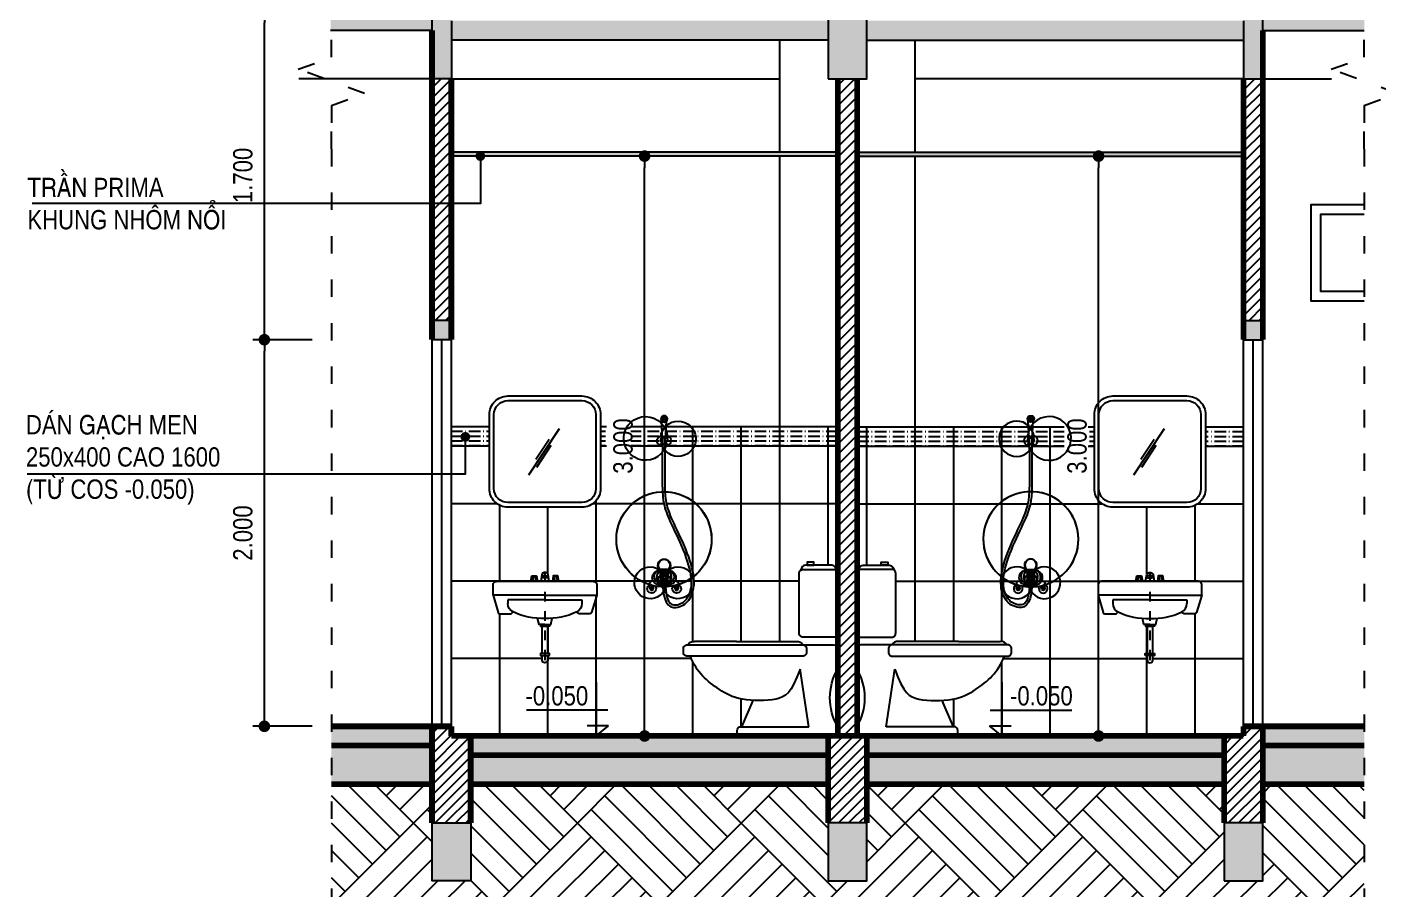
# Model space of a CAD drawing. Header units: millimetres. Extents: x 100 to 288, y -65 to 177.
# Drawn here: x 221.45 to 235.44, y 97.28 to 106.21 of the extents above; entities that cross this region are included whole.
import ezdxf

# ---------------------------------------------------------------- set-up
doc = ezdxf.new("R2010")
doc.units = ezdxf.units.MM
doc.header["$LTSCALE"] = 0.3
doc.header["$MEASUREMENT"] = 0
doc.header["$PDMODE"] = 2
doc.linetypes.add('ACAD_ISO03W100', pattern=[30, 12, -18])
doc.linetypes.add('CENTER', pattern=[2, 1.25, -0.25, 0.25, -0.25])
doc.layers.get('0').update_dxf_attribs({"linetype": 'CONTINUOUS', "lineweight": 13})
doc.layers.get('DEFPOINTS').update_dxf_attribs({"linetype": 'CONTINUOUS', "lineweight": 13})
for name, color, linetype in [('HACTH', 8, 'CONTINUOUS'), ('HATCH', 8, 'CONTINUOUS'), ('LAYER 1', 1, 'CONTINUOUS'), ('LAYER 7', 7, 'CONTINUOUS'), ('LAYER1', 1, 'CONTINUOUS'), ('LAYER5', 5, 'CONTINUOUS'), ('LAYER7', 7, 'CONTINUOUS'), ('NOI-THAT-WC', 11, 'CONTINUOUS'), ('NOITHAT', 21, 'CONTINUOUS'), ('THIET-BI', 21, 'CONTINUOUS'), ('THIETBI', 25, 'CONTINUOUS'), ('VB', 94, 'CONTINUOUS')]:
    doc.layers.add(name, color=color, linetype=linetype)
doc.styles.add('HELVE-KT', font='VHELVCN.TTF')
doc.dimstyles.new('1-50', dxfattribs={"dimtxt": 0.2, "dimasz": 0.12, "dimexe": 0.12, "dimexo": 0.2, "dimgap": 0.12, "dimtad": 1, "dimdec": 3, "dimlfac": 0.5, "dimzin": 4, "dimdsep": 46, "dimtxsty": 'HELVE-KT', "dimblk1": 'DOT', "dimblk2": 'DOT', "dimsah": 1, "dimcen": -0.18, "dimadec": 3, "dimazin": 0, "dimtfac": 1, "dimtdec": 3, "dimtmove": 2, "dimatfit": 3, "dimldrblk": 'DOT', "dimfxl": 0, "dimtolj": 1, "dimtzin": 4, "dimarcsym": 0})

# ---------------------------------------------------------------- blocks, each defined once
blk = doc.blocks.new('A$C781F3B26')
at = {"layer": 'THIETBI', "linetype": 'ByBlock'}
for p, q in [((0, 451.1), (0, 346.1)), ((182.1, 471.1), (20, 471.1)), ((524.3, 488.3), (213.7, 488.3)), ((524.3, 488.3), (741.1, 488.3)), ((150, 47.9), (195.2, 346)), ((438.8, 182.5), (497.5, 47.9)), ((0, 47.9), (0, 0)), ((0, 0), (521.3, 0)), ((501.3, 47.9), (150, 47.9)), ((521.3, 0), (521.3, 27.9))]:
    blk.add_line(p, q, dxfattribs=at)
for points in [[(0, 841.3), (0, 531.3, 0.414214), (20, 511.3), (180, 511.3, 0.414214), (200, 531.3), (200, 841.3, 0.414214), (180, 861.3), (20, 861.3, 0.414214)], [(162.1, 451.1), (162.1, 432.3, 0.414214), (182.1, 412.3), (779.3, 412.3, 0.414214), (799.3, 432.3), (799.3, 451.1, 0.414214), (779.3, 471.1), (182.1, 471.1, 0.414214)]]:
    blk.add_lwpolyline(points, format="xyb", close=True, dxfattribs=at)
blk.add_lwpolyline([(5.7, 855.4), (12.3, 870.7, -0.300817), (30.7, 882.9), (167.6, 882.9, -0.283841), (185.5, 871.9), (193.3, 856.3)], format="xyb", dxfattribs=at)
blk.add_lwpolyline([(124.7, 882.9), (124.7, 898.2), (158.9, 898.2), (158.9, 882.9)], close=True, dxfattribs=at)
blk.add_lwpolyline([(195.2, 346), (211.5, 303.8), (226.8, 270.3), (241.3, 244.5), (255.6, 225.1), (270.2, 211.1), (285.4, 201.5), (301.7, 194.9), (319.5, 190.5), (339.2, 187.2), (360.4, 184.8), (382.7, 183.3), (405.5, 182.8), (428.5, 183.3), (451.1, 184.6), (473, 186.9), (493.6, 190.1), (512.5, 194.2), (530, 199), (546, 204.7), (560.9, 210.9), (574.9, 217.6), (588, 224.8), (600.5, 232.3), (612.7, 240.1), (624.5, 248), (636.1, 256), (647.5, 264.3), (658.5, 272.9), (669.3, 281.8), (679.8, 291.1), (690, 300.8), (699.8, 310.9), (709.3, 321.6), (718.4, 332.8), (727.1, 344.5), (735.3, 356.8), (743, 369.7), (750.1, 383.2), (756.6, 397.4), (762.4, 412.3)], dxfattribs=at)
for centre, radius, start, end in [((20, 451.1), 20, 90, 180), ((210.6, 450.7), 37.8, 85.15532, 147.25861), ((745, 450.7), 37.8, 32.74139, 94.84468), ((-253.9, 197), 294.5, 329.56874, 30.43126), ((501.3, 27.9), 20, 0, 90)]:
    blk.add_arc(centre, radius, start, end, dxfattribs=at)
blk = doc.blocks.new('A$C0329670A')
at = {"layer": 'THIETBI', "linetype": 'Continuous', "ltscale": 3}
for p, q in [((368, 2189), (355, 2410)), ((406, 2189), (419, 2410)), ((344, 2203), (367, 2184)), ((350, 2123), (368, 2130)), ((367, 2184), (371, 2184)), ((368, 2130), (371, 2130)), ((371, 2130), (371, 2187)), ((403, 2130), (403, 2187)), ((403, 2184), (407, 2184)), ((403, 2130), (406, 2130)), ((424, 2123), (406, 2130)), ((431, 2203), (407, 2184)), ((434, 479), (339, 479)), ((339, 479), (434, 479)), ((339, 338), (349, 432)), ((371, 432), (349, 432)), ((353, 432), (353, 440)), ((360, 424), (370, 429)), ((360, 424), (368, 400)), ((364, 366), (408, 366)), ((366, 486), (366, 479)), ((368, 400), (370, 429)), ((368, 400), (373, 424)), ((370, 429), (373, 424)), ((370, 391), (371, 386)), ((379, 424), (386, 429)), ((379, 424), (386, 397)), ((386, 397), (386, 429)), ((393, 424), (386, 429)), ((393, 424), (386, 397)), ((403, 429), (400, 424)), ((404, 400), (400, 424)), ((426, 432), (401, 432)), ((403, 391), (402, 387)), ((404, 400), (403, 429)), ((412, 424), (403, 429)), ((412, 424), (404, 400)), ((407, 486), (407, 479)), ((420, 432), (420, 440)), ((434, 338), (426, 432)), ((201, 243), (201, 306)), ((231, 250), (217, 236)), ((224, 338), (339, 338)), ((247, 243), (247, 282)), ((416, 323), (357, 323)), ((359, 313), (359, 322)), ((362, 280), (409, 276)), ((362, 276), (409, 272)), ((362, 272), (409, 267)), ((363, 284), (409, 280)), ((365, 305), (365, 296)), ((366, 284), (366, 287)), ((403, 284), (403, 287)), ((406, 305), (406, 295)), ((413, 313), (413, 322)), ((413, 313), (413, 313)), ((433, 338), (548, 338)), ((525, 243), (525, 281)), ((555, 250), (541, 236)), ((571, 243), (571, 310))]:
    blk.add_line(p, q, dxfattribs=at)
for points in [[(401, 257), (393, 178), (378, 115), (358, 67), (332, 32), (300, 10), (267, 0), (236, 0), (208, 4), (183, 11), (160, 20), (139, 31), (119, 43), (100, 58), (83, 75), (68, 94), (54, 114), (42, 136), (30, 161), (21, 187), (13, 215), (6, 245), (2, 278), (0, 312), (0, 349), (3, 387), (8, 428), (16, 470), (26, 514), (38, 559), (52, 606), (68, 654), (87, 704), (107, 754), (128, 805), (150, 856), (173, 906), (196, 954), (217, 1001), (238, 1044), (257, 1085), (274, 1122), (289, 1155), (302, 1186), (313, 1215), (323, 1243), (332, 1270), (341, 1296), (348, 1323), (355, 1352), (362, 1388), (367, 1438), (371, 1509), (374, 1608), (375, 1740), (375, 1912), (371, 2130)], [(369, 261), (361, 183), (348, 125), (330, 83), (309, 55), (286, 39), (262, 32), (238, 32), (215, 36), (193, 42), (173, 49), (154, 58), (137, 69), (122, 82), (107, 97), (94, 113), (82, 131), (70, 151), (60, 173), (51, 197), (44, 223), (38, 251), (34, 281), (32, 313), (32, 348), (35, 384), (40, 423), (47, 464), (57, 506), (69, 551), (83, 596), (99, 644), (116, 692), (136, 742), (157, 792), (180, 843), (202, 892), (224, 941), (246, 987), (267, 1031), (286, 1072), (303, 1109), (318, 1143), (331, 1174), (343, 1204), (353, 1232), (363, 1260), (371, 1287), (379, 1315), (387, 1346), (393, 1384), (399, 1436), (403, 1508), (406, 1607), (407, 1740), (407, 1912), (403, 2130)], [(344, 2203), (367, 2203)], [(371, 2123), (350, 2123)], [(424, 2123), (403, 2123)], [(407, 2203), (431, 2203)], [(367, 392), (360, 424)], [(373, 424), (379, 424)], [(393, 424), (400, 424)], [(412, 424), (405, 392)]]:
    blk.add_lwpolyline(points, dxfattribs=at)
for points in [[(339, 450), (339, 481, -0.414214), (349, 491), (425, 491, -0.450757), (434, 481), (434, 450, -0.450757), (425, 440), (349, 440, -0.414214)], [(349, 303), (349, 297, 0.414214), (359, 287), (413, 287, 0.414214), (423, 297), (423, 303, 0.414214), (413, 313), (359, 313, 0.414214)]]:
    blk.add_lwpolyline(points, format="xyb", close=True, dxfattribs=at)
blk.add_lwpolyline([(363, 284), (363, 261), (409, 261), (409, 284)], close=True, dxfattribs=at)
for centre, radius in [((224, 243), 23.1), ((224, 243), 15.8), ((224, 243), 9.79), ((548, 243), 23.1), ((548, 243), 15.8), ((548, 243), 9.79)]:
    blk.add_circle(centre, radius, dxfattribs=at)
for centre, radius, start, end in [((626, 2186), 283, 176.5617, 192.8405), ((420, 2158), 58.5, 153.254, 208.4833), ((379, 2130), 7.43, 185.8766, 258.3285), ((387, 2166), 43.7, 256.8666, 283.1334), ((396, 2130), 7.43, 281.6715, 354.1234), ((355, 2158), 58.5, 331.5167, 26.746), ((204, 2182), 228, 345.1737, 5.4241), ((348, 478), 9.73, 80.0387, 162.2042), ((328, 386), 94.2, 70.496, 83.3081), ((369, 391), 25, 183.5171, 259.5325), ((347, 399), 89, 77.7767, 87.9812), ((389, 547), 78.4, 247.5466, 267.7786), ((565, 319), 206, 166.8906, 179.2336), ((372, 419), 12.7, 100.8502, 156.5317), ((386, 395), 92.9, 89.8914, 102.6158), ((386, 432), 43.9, 244.0797, 295.9203), ((386, 351), 82.1, 78.3829, 101.6171), ((386, 432), 47.9, 251.5113, 289.589), ((383, 547), 78.4, 272.2214, 292.4534), ((387, 395), 92.9, 77.3842, 90.1086), ((400, 419), 12.7, 23.4683, 79.1498), ((426, 399), 89, 92.0188, 102.2233), ((403, 391), 25, 280.4675, 356.4829), ((208, 319), 206, 0.7664, 13.1094), ((445, 386), 94.2, 96.6919, 109.504), ((424, 478), 9.73, 17.7958, 99.9613), ((224, 243), 57.1, 113.8785, 36.3448), ((227, 313), 25.3, 95.7851, 264.2149), ((388, 882), 616, 254.5467, 267.615), ((357, 342), 18.5, 191.1725, 267.9124), ((352, 301), 14, 16.3012, 59.0267), ((343, 306), 23.9, 310.0587, 334.6134), ((386, 283), 30.7, 47.9766, 132.6197), ((386, 318), 30.7, 227.3803, 312.0234), ((426, 295), 22, 125.9377, 153.0507), ((420, 300), 14.4, 199.6158, 241.3958), ((388, 882), 616, 271.8996, 285.0388), ((415, 342), 18.5, 272.0876, 348.8275), ((548, 243), 57.1, 144.8329, 66.1215), ((546, 313), 25.3, 275.7851, 84.2149)]:
    blk.add_arc(centre, radius, start, end, dxfattribs=at)
for centre, major_axis, ratio in [((387, 2438), (42.3, 0), 0.991563), ((387, 2434), (39.3, 0), 0.972802), ((387, 2428), (-33.1, 0), 0.842711), ((387, 2418), (-16.6, 0), 0.798736)]:
    blk.add_ellipse(centre, major_axis=major_axis, ratio=ratio, dxfattribs=at)
for centre, start_param, end_param in [((387, 2201), 3.045551, 6.379227), ((387, 2192), 2.905304, 3.784173), ((387, 2192), -0.637015, 0.236289)]:
    blk.add_ellipse(centre, major_axis=(19.8, 0), ratio=0.409654, start_param=start_param, end_param=end_param, dxfattribs=at)
blk = doc.blocks.new('GLASSQ')
at = {"layer": 'THIETBI', "linetype": 'Continuous'}
for p, q in [((0.773, 16.228), (-0.894, 13.728)), ((0.234, 15.646), (-0.486, 14.565)), ((0.324, 15.329), (-0.463, 14.149))]:
    blk.add_line(p, q, dxfattribs=at)
for points in [[(-3, 13), (-3, 17, -0.414214), (-2, 18), (2, 18, -0.414214), (3, 17), (3, 13, -0.414214), (2, 12), (-2, 12, -0.414214)], [(-2.75, 13), (-2.75, 17, -0.414214), (-2, 17.75), (2, 17.75, -0.414214), (2.75, 17), (2.75, 13, -0.414214), (2, 12.25), (-2, 12.25, -0.414214)]]:
    blk.add_lwpolyline(points, format="xyb", close=True, dxfattribs=at)
blk = doc.blocks.new('LAVABO1F')
at = {"layer": 'THIETBI', "linetype": 'Continuous'}
for p, q in [((-0.628, 8.301), (-0.653, 8.001)), ((-0.528, 8.301), (-0.503, 8.001)), ((0.528, 8.301), (0.503, 8.001)), ((0.628, 8.301), (0.653, 8.001)), ((0, 7), (-2, 7)), ((-2, 7), (-2, 6.797)), ((0, 7), (2, 7)), ((2, 7), (2, 6.797)), ((0, 4), (0, 3.75))]:
    blk.add_line(p, q, dxfattribs=at)
at = {"layer": 'THIETBI', "linetype": 'CENTER'}
for p, q in [((0, 8.471), (0, 3.75)), ((0, 8.298), (0, 8.471))]:
    blk.add_line(p, q, dxfattribs=at)
at = {"layer": 'THIETBI', "linetype": 'Continuous'}
for points in [[(-0.753, 8.001), (-0.703, 8.301), (-0.453, 8.301), (-0.403, 8.001)], [(0.753, 8.001), (0.703, 8.301), (0.453, 8.301), (0.403, 8.001)], [(0, 5.672), (-0.322, 5.672), (-0.399, 6.005)], [(-0.002, 5.672), (0.319, 5.672), (0.397, 6.005)], [(-0.242, 5.672), (-0.242, 5.583), (0.104, 5.583)], [(0.239, 5.672), (0.239, 5.583), (-0.107, 5.583)], [(0.242, 5.672), (0.242, 5.583), (-0.104, 5.583)], [(0.15, 4.096), (0.15, 5.586)]]:
    blk.add_lwpolyline(points, dxfattribs=at)
for points in [[(-0.231, 8.007), (-0.171, 8.366, -0.371222), (-0.044, 8.471, 0.008086), (-0.002, 8.471, 0.008086), (0.04, 8.471, -0.371222), (0.166, 8.366), (0.226, 8.007)], [(2.8, 7.25), (2.8, 7.8, 0.414214), (2.6, 8), (0, 8), (-2.6, 8, 0.414214), (-2.8, 7.8), (-2.8, 7.25)], [(0, 7.25), (-2.8, 7.25), (-2.521, 6.321, 0.331206), (-2.426, 6.25), (-1.85, 6.25, 0.414214), (-1.75, 6.35), (-1.75, 6.364)], [(0, 7.25), (2.8, 7.25), (2.521, 6.321, -0.331206), (2.426, 6.25), (1.85, 6.25, -0.414214), (1.75, 6.35), (1.75, 6.364)], [(0, 5.583), (-0.15, 5.583), (-0.15, 4.096, 1)], [(-0.15, 4), (-0.15, 3.75, 1), (0.15, 3.75), (0.15, 4)]]:
    blk.add_lwpolyline(points, format="xyb", dxfattribs=at)
for points in [[(-0.14, 8.298), (-0.14, 8.192), (0.129, 8.192), (0.129, 8.298)], [(-0.25, 4), (-0.25, 4.096), (0.244, 4.096), (0.244, 4)]]:
    blk.add_lwpolyline(points, close=True, dxfattribs=at)
for centre, radius, start, end in [((-1.5, 6.797), 0.5, 180, 244.10207), ((1.5, 6.797), 0.5, 295.89793, 0), ((-0.188, 9.5), 3.505, 244.10207, 273.06649), ((0.188, 9.5), 3.505, 266.93351, 295.89793)]:
    blk.add_arc(centre, radius, start, end, dxfattribs=at)
blk = doc.blocks.new('_DOT')
at = {"color": 0, "linetype": 'ByBlock'}
blk.add_line((-0.5, 0), (-1, 0), dxfattribs=at)
at = {"color": 0, "linetype": 'ByBlock', "const_width": 0.5}
blk.add_lwpolyline([(-0.25, 0, 1), (0.25, 0, 1)], format="xyb", close=True, dxfattribs=at)
blk = doc.blocks.new('*D231')
at = {"layer": 'DEFPOINTS', "color": 0, "lineweight": -2, "ltscale": 5}
for p in [(232.042, 104.871), (232.542, 104.871), (232.042, 98.871)]:
    blk.add_point(p, dxfattribs=at)
at = {"layer": 'LAYER 1', "color": 0, "lineweight": -2, "ltscale": 5}
for p, q in [((232.242, 104.871), (232.662, 104.871)), ((232.542, 98.991), (232.542, 104.751)), ((232.242, 98.871), (232.662, 98.871))]:
    blk.add_line(p, q, dxfattribs=at)
at = {"layer": 'LAYER 1', "color": 0, "lineweight": -2, "ltscale": 5, "xscale": 0.12, "yscale": 0.12, "zscale": 0.12}
for p, rotation in [((232.542, 104.871), 90), ((232.542, 98.871), 270)]:
    blk.add_blockref('_DOT', p, dxfattribs=dict(at, rotation=rotation))
at = {"layer": 'LAYER 1', "color": 0, "ltscale": 5, "insert": (232.32, 101.871), "char_height": 0.2, "attachment_point": 5, "rotation": 90, "style": 'HELVE-KT'}
blk.add_mtext('\\A1;3.000', dxfattribs=at)
blk = doc.blocks.new('*D233')
at = {"layer": 'DEFPOINTS', "color": 0, "lineweight": -2, "ltscale": 5}
for p in [(227.842, 104.871), (228.342, 104.871), (228.342, 98.871)]:
    blk.add_point(p, dxfattribs=at)
at = {"layer": 'LAYER 1', "color": 0, "lineweight": -2, "ltscale": 5}
for p, q in [((228.142, 104.871), (227.722, 104.871)), ((227.842, 98.991), (227.842, 104.751)), ((228.142, 98.871), (227.722, 98.871))]:
    blk.add_line(p, q, dxfattribs=at)
at = {"layer": 'LAYER 1', "color": 0, "lineweight": -2, "ltscale": 5, "xscale": 0.12, "yscale": 0.12, "zscale": 0.12}
for p, rotation in [((227.842, 104.871), 90), ((227.842, 98.871), 270)]:
    blk.add_blockref('_DOT', p, dxfattribs=dict(at, rotation=rotation))
at = {"layer": 'LAYER 1', "color": 0, "ltscale": 5, "insert": (227.62, 101.871), "char_height": 0.2, "attachment_point": 5, "rotation": 90, "style": 'HELVE-KT'}
blk.add_mtext('\\A1;3.000', dxfattribs=at)
blk = doc.blocks.new('*D235')
at = {"layer": 'DEFPOINTS', "color": 0, "lineweight": -2, "ltscale": 5}
for p in [(223.906, 102.971), (224.6, 102.971), (224.6, 98.971)]:
    blk.add_point(p, dxfattribs=at)
at = {"layer": 'LAYER 1', "color": 0, "lineweight": -2, "ltscale": 5}
for p, q in [((224.4, 102.971), (223.786, 102.971)), ((223.906, 99.091), (223.906, 102.851)), ((224.4, 98.971), (223.786, 98.971))]:
    blk.add_line(p, q, dxfattribs=at)
at = {"layer": 'LAYER 1', "color": 0, "lineweight": -2, "ltscale": 5, "xscale": 0.12, "yscale": 0.12, "zscale": 0.12}
for p, rotation in [((223.906, 102.971), 90), ((223.906, 98.971), 270)]:
    blk.add_blockref('_DOT', p, dxfattribs=dict(at, rotation=rotation))
at = {"layer": 'LAYER 1', "color": 0, "ltscale": 5, "insert": (223.684, 100.971), "char_height": 0.2, "attachment_point": 5, "rotation": 90, "style": 'HELVE-KT'}
blk.add_mtext('\\A1;2.000', dxfattribs=at)
blk = doc.blocks.new('*D236')
at = {"layer": 'DEFPOINTS', "color": 0, "lineweight": -2, "ltscale": 5}
for p in [(223.906, 106.371), (224.6, 106.371), (224.6, 102.971)]:
    blk.add_point(p, dxfattribs=at)
at = {"layer": 'LAYER 1', "color": 0, "lineweight": -2, "ltscale": 5}
for p, q in [((224.4, 106.371), (223.786, 106.371)), ((223.906, 103.091), (223.906, 106.251)), ((224.4, 102.971), (223.786, 102.971))]:
    blk.add_line(p, q, dxfattribs=at)
at = {"layer": 'LAYER 1', "color": 0, "lineweight": -2, "ltscale": 5, "xscale": 0.12, "yscale": 0.12, "zscale": 0.12}
for p, rotation in [((223.906, 106.371), 90), ((223.906, 102.971), 270)]:
    blk.add_blockref('_DOT', p, dxfattribs=dict(at, rotation=rotation))
at = {"layer": 'LAYER 1', "color": 0, "ltscale": 5, "insert": (223.684, 104.671), "char_height": 0.2, "attachment_point": 5, "rotation": 90, "style": 'HELVE-KT'}
blk.add_mtext('\\A1;1.700', dxfattribs=at)

msp = doc.modelspace()

# ---------------------------------------------------------------- hatches: boundary and pattern name
at = {"layer": 'HACTH', "lineweight": -2, "ltscale": 0.08}
h = msp.add_hatch(color=256, dxfattribs=at)
h.paths.add_polyline_path([(230.1421, 106.3714), (229.7421, 106.3714), (229.7421, 106.3671), (229.7421, 106.3671), (229.7421, 106.2714), (229.7421, 105.6714), (230.1421, 105.6714)])
h.paths.add_polyline_path([(225.8421, 106.2714), (225.8421, 106.3714), (225.6421, 106.3714), (225.6421, 105.6714), (225.8421, 105.6714)])
h.paths.add_polyline_path([(234.2421, 106.3714), (234.0421, 106.3714), (234.0421, 106.2714), (234.0421, 105.6714), (234.2421, 105.6714)])
at = {"layer": 'HATCH', "ltscale": 5}
h = msp.add_hatch(color=256, dxfattribs=at)
h.paths.add_polyline_path([(225.6421, 113.5714), (225.8421, 113.5714), (225.8421, 113.3714), (225.6421, 113.3714)])
h.paths.add_polyline_path([(225.6421, 110.5714), (225.8421, 110.5714), (225.8421, 110.3714), (225.6421, 110.3714)])
h.paths.add_polyline_path([(224.59238, 106.34208), (224.59238, 106.3714), (225.6421, 106.3714), (225.6421, 106.1714), (224.59238, 106.1714)])
h.paths.add_polyline_path([(229.7421, 106.2714), (229.7421, 106.0714), (225.8421, 106.0714), (225.8421, 106.2714)])
h = msp.add_hatch(color=256, dxfattribs=at)
h.paths.add_polyline_path([(234.2421, 113.5714), (234.0421, 113.5714), (234.0421, 113.3714), (234.2421, 113.3714)])
h.paths.add_polyline_path([(234.2421, 110.5714), (234.0421, 110.5714), (234.0421, 110.3714), (234.2421, 110.3714)])
h.paths.add_polyline_path([(235.29181, 106.34208), (235.29181, 106.3714), (234.2421, 106.3714), (234.2421, 106.1714), (235.29181, 106.1714)])
h.paths.add_polyline_path([(230.1421, 106.2714), (230.1421, 106.0714), (234.0421, 106.0714), (234.0421, 106.2714)])
h = msp.add_hatch(dxfattribs=at)
h.set_pattern_fill('ANSI31', color=256, scale=0.6, style=0)
h.set_pattern_definition([(45, (166.83553, 100.12184), (-0.05303301, 0.05303301), [])])
h.paths.add_polyline_path([(225.6421, 98.9714), (225.8421, 98.9714), (225.8421, 98.8714), (226.0421, 98.8714), (226.0421, 97.9714), (225.6421, 97.9714)])
h.paths.add_polyline_path([(225.8421, 105.6714), (225.6421, 105.6714), (225.6421, 103.1714), (225.8421, 103.1714)])
h = msp.add_hatch(dxfattribs=at)
h.set_pattern_fill('ANSI31', color=256, scale=0.6, style=0)
h.set_pattern_definition([(45, (229.742096, 97.9714), (-0.053033, 0.053033), [])])
h.paths.add_polyline_path([(230.0421, 105.6714), (229.8421, 105.6714), (229.8421, 98.8714), (229.7421, 98.8714), (229.7421, 97.9714), (230.1421, 97.9714), (230.1421, 98.8714), (230.0421, 98.8714)])
h = msp.add_hatch(dxfattribs=at)
h.set_pattern_fill('ANSI31', color=256, scale=0.6, style=0)
h.set_pattern_definition([(45, (229.642096, 97.9714), (-0.053033, 0.053033), [])])
h.paths.add_polyline_path([(234.2421, 98.9714), (234.0421, 98.9714), (234.0421, 98.8714), (233.8421, 98.8714), (233.8421, 97.9714), (234.2421, 97.9714)])
h.paths.add_polyline_path([(234.2421, 105.6714), (234.0421, 105.6714), (234.0421, 103.1714), (234.2421, 103.1714)])
h = msp.add_hatch(color=256, dxfattribs=at)
h.paths.add_polyline_path([(225.6421, 103.1714), (225.8421, 103.1714), (225.8421, 102.9714), (225.6421, 102.9714)])
h.paths.add_polyline_path([(225.6421, 97.9714), (226.0421, 97.9714), (226.0421, 97.3714), (225.6421, 97.3714)])
h = msp.add_hatch(color=256, dxfattribs=at)
h.paths.add_polyline_path([(234.2421, 103.1714), (234.0421, 103.1714), (234.0421, 102.9714), (234.2421, 102.9714)])
h.paths.add_polyline_path([(234.2421, 97.9714), (233.8421, 97.9714), (233.8421, 97.3714), (234.2421, 97.3714)])
h = msp.add_hatch(color=256, dxfattribs=at)
h.paths.add_polyline_path([(225.6421, 98.9714), (224.59969, 98.9714), (224.59969, 98.7714), (225.6421, 98.7714)])
h.paths.add_polyline_path([(229.7421, 98.8714), (228.79956, 98.8714), (226.0421, 98.8714), (226.0421, 98.6714), (229.7421, 98.6714)])
h.paths.add_polyline_path([(233.8421, 98.8714), (230.1421, 98.8714), (230.1421, 98.6714), (233.8421, 98.6714)])
h.paths.add_polyline_path([(235.29181, 98.9714), (234.2421, 98.9714), (234.2421, 98.7714), (235.29181, 98.7714)])
h = msp.add_hatch(dxfattribs=at)
h.set_pattern_fill('AR-SAND', color=256, scale=0.06, style=0)
h.set_pattern_definition([(37.5, (224.59969, 98.3714), (-0.0037796, 0.1156094), [0, -0.0912, 0, -0.102, 0, -0.0975]), (7.5, (224.59969, 98.3714), (0.1061866, 0.1693288), [0, -0.0492, 0, -0.0822, 0, -0.0315]), (327.5, (224.52589, 98.3714), (0.1868485, 0.0003395), [0, -0.03, 0, -0.108, 0, -0.141]), (317.5, (224.52589, 98.3714), (0.1803676, 0.0526605), [0, -0.015, 0, -0.0708, 0, -0.081])])
h.paths.add_polyline_path([(229.7421, 98.6714), (226.0421, 98.6714), (226.0421, 98.3714), (229.7421, 98.3714)])
h.paths.add_polyline_path([(225.6421, 98.7714), (224.59969, 98.7714), (224.59969, 98.3714), (225.6421, 98.3714)])
h.paths.add_polyline_path([(233.8421, 98.6714), (230.1421, 98.6714), (230.1421, 98.3714), (233.8421, 98.3714)])
h.paths.add_polyline_path([(235.29181, 98.7714), (234.2421, 98.7714), (234.2421, 98.3714), (235.29181, 98.3714)])
h = msp.add_hatch(dxfattribs=at)
h.set_pattern_fill('AR-PARQ1', color=256, scale=0.1, angle=45, style=0)
h.set_pattern_definition([(135, (224.5997, 97.119), (-1.69706, 1e-16), [1.2, -1.2]), (135, (224.7411, 97.2604), (-1.69706, 1e-16), [1.2, -1.2]), (135, (224.8825, 97.4019), (-1.69706, 1e-16), [1.2, -1.2]), (135, (225.024, 97.5433), (-1.69706, 1e-16), [1.2, -1.2]), (135, (225.1654, 97.6847), (-1.69706, 1e-16), [1.2, -1.2]), (135, (225.3068, 97.8261), (-1.69706, 1e-16), [1.2, -1.2]), (135, (225.4482, 97.9675), (-1.69706, 1e-16), [1.2, -1.2]), (45, (223.7512, 97.9675), (1.69706, -1e-16), [1.2, -1.2]), (45, (223.6097, 98.109), (1.69706, -1e-16), [1.2, -1.2]), (45, (223.4683, 98.2504), (1.69706, -1e-16), [1.2, -1.2]), (45, (223.3269, 98.3918), (1.69706, -1e-16), [1.2, -1.2]), (45, (223.1855, 98.5332), (1.69706, -1e-16), [1.2, -1.2]), (45, (223.044, 98.6746), (1.69706, -1e-16), [1.2, -1.2]), (45, (222.9026, 98.8161), (1.69706, -1e-16), [1.2, -1.2])])
h.paths.add_polyline_path([(233.8421, 97.9714), (233.8421, 98.3714), (230.1421, 98.3714), (230.1421, 97.9714), (230.1421, 97.3714), (229.7421, 97.3714), (229.7421, 97.9714), (229.7421, 98.3714), (226.0421, 98.3714), (226.0421, 97.9714), (226.0421, 97.3714), (225.6421, 97.3714), (225.6421, 97.9714), (225.6421, 98.3714), (224.59969, 98.3714), (224.59969, 97.11901), (235.29181, 97.11901), (235.29181, 98.3714), (234.2421, 98.3714), (234.2421, 97.9714), (234.2421, 97.3714), (233.8421, 97.3714)])
msp.add_hatch(color=256, dxfattribs=at).paths.add_polyline_path([(230.1421, 97.9714), (229.7421, 97.9714), (229.7421, 97.3714), (230.1421, 97.3714)])
at = {"layer": 'LAYER1', "ltscale": 5}
for points in [[(225.8421, 104.9114), (229.8421, 104.9114), (229.8421, 104.8714), (225.8421, 104.8714)], [(234.0421, 104.9114), (230.0421, 104.9114), (230.0421, 104.8714), (234.0421, 104.8714)]]:
    msp.add_hatch(color=256, dxfattribs=at).paths.add_polyline_path(points)
at = {"layer": 'VB', "ltscale": 5}
h = msp.add_hatch(dxfattribs=at)
h.set_pattern_fill('ACAD_ISO10W100', color=256, scale=0.01, style=0)
h.set_pattern_definition([(180, (229.842096, 101.8714), (0, 0.05), [0.12, -0.03, 0.005, -0.03])])
h.paths.add_polyline_path([(225.8421, 102.0714), (226.23506, 102.0714), (226.23506, 101.8714), (225.8421, 101.8714)])
h.paths.add_polyline_path([(227.8421, 102.0714), (228.02176, 102.0714), (228.03039, 101.8714), (227.8421, 101.8714)])
h.paths.add_polyline_path([(228.06587, 102.0714), (228.3421, 102.0714), (228.3421, 101.8714), (228.05599, 101.8714)])
h.paths.add_polyline_path([(228.3421, 102.0714), (228.8421, 102.0714), (228.8421, 101.8714), (228.3421, 101.8714)])
h.paths.add_polyline_path([(228.8421, 102.0714), (229.7421, 102.0714), (229.7421, 101.8714), (228.8421, 101.8714)])
h.paths.add_polyline_path([(229.7421, 102.0714), (229.8421, 102.0714), (229.8421, 101.8714), (229.7421, 101.8714)])
h.paths.add_polyline_path([(227.69999, 101.8714), (227.69999, 102.0714), (227.8421, 102.0714), (227.8421, 101.8714)])
h.paths.add_polyline_path([(227.44953, 102.0714), (227.44953, 101.8714), (227.38564, 101.8714), (227.38564, 102.0714)])
h = msp.add_hatch(dxfattribs=at)
h.set_pattern_fill('ACAD_ISO10W100', color=256, scale=0.01, style=0)
h.set_pattern_definition([(0, (230.042096, 101.8714), (0, 0.05), [0.12, -0.03, 0.005, -0.03])])
h.paths.add_polyline_path([(234.0421, 102.0714), (233.64913, 102.0714), (233.64913, 101.8714), (234.0421, 101.8714)])
h.paths.add_polyline_path([(232.0421, 102.0714), (231.86243, 102.0714), (231.8538, 101.8714), (232.0421, 101.8714)])
h.paths.add_polyline_path([(231.81832, 102.0714), (231.5421, 102.0714), (231.5421, 101.8714), (231.8282, 101.8714)])
h.paths.add_polyline_path([(231.5421, 102.0714), (231.0421, 102.0714), (231.0421, 101.8714), (231.5421, 101.8714)])
h.paths.add_polyline_path([(231.0421, 102.0714), (230.1421, 102.0714), (230.1421, 101.8714), (231.0421, 101.8714)])
h.paths.add_polyline_path([(230.1421, 102.0714), (230.0421, 102.0714), (230.0421, 101.8714), (230.1421, 101.8714)])
h.paths.add_polyline_path([(232.1842, 101.8714), (232.1842, 102.0714), (232.0421, 102.0714), (232.0421, 101.8714)])
h.paths.add_polyline_path([(232.43466, 102.0714), (232.43466, 101.8714), (232.49855, 101.8714), (232.49855, 102.0714)])

# ---------------------------------------------------------------- linework, layer by layer
at = {"layer": 'HATCH', "ltscale": 5}
for points in [[(229.7421, 97.9714), (229.7421, 98.8714), (229.8421, 98.8714), (229.8421, 105.6714), (230.0421, 105.6714), (230.0421, 98.8714), (230.1421, 98.8714), (230.1421, 97.9714), (229.7421, 97.9714)], [(226.14187, 104.8714), (226.14187, 104.38212), (221.50318, 104.38212)], [(226.23506, 102.0714), (225.8421, 102.0714)], [(227.44953, 102.0714), (227.38564, 102.0714)], [(228.02176, 102.0714), (227.69999, 102.0714)], [(227.8421, 98.8714), (227.8421, 102.0714)], [(229.8421, 102.0714), (228.06587, 102.0714)], [(228.3421, 100.56923), (228.3421, 102.0714)], [(228.8421, 99.8481), (228.8421, 102.0714)], [(229.7421, 100.63718), (229.7421, 102.0714)], [(230.0421, 102.0714), (231.81832, 102.0714)], [(230.1421, 100.63718), (230.1421, 102.0714)], [(231.0421, 99.8481), (231.0421, 102.0714)], [(231.5421, 100.56923), (231.5421, 102.0714)], [(231.86243, 102.0714), (232.1842, 102.0714)], [(232.0421, 98.8714), (232.0421, 102.0714)], [(232.43466, 102.0714), (232.49855, 102.0714)], [(233.64913, 102.0714), (234.0421, 102.0714)], [(225.98648, 101.96581), (225.98648, 101.5785), (221.45189, 101.5785)], [(226.23506, 101.8714), (225.8421, 101.8714)], [(227.44953, 101.8714), (227.38564, 101.8714)], [(228.03039, 101.8714), (227.69999, 101.8714)], [(229.8421, 101.8714), (228.05599, 101.8714)], [(230.0421, 101.8714), (231.8282, 101.8714)], [(231.8538, 101.8714), (232.1842, 101.8714)], [(232.43466, 101.8714), (232.49855, 101.8714)], [(233.64913, 101.8714), (234.0421, 101.8714)], [(226.31935, 101.2714), (225.8421, 101.2714)], [(226.3421, 100.4714), (226.3421, 101.25819)], [(226.8421, 100.5455), (226.8421, 101.23845)], [(228.04574, 101.2714), (227.30136, 101.2714)], [(227.3421, 100.45232), (227.3421, 101.30854)], [(229.8421, 101.2714), (228.07216, 101.2714)], [(230.0421, 101.2714), (231.81203, 101.2714)], [(231.83845, 101.2714), (232.58284, 101.2714)], [(232.5421, 100.45232), (232.5421, 101.30854)], [(233.0421, 100.5455), (233.0421, 101.23845)], [(233.5421, 100.4714), (233.5421, 101.25819)], [(233.56484, 101.2714), (234.0421, 101.2714)], [(227.91103, 100.4714), (225.8421, 100.4714)], [(228.32778, 100.4714), (228.17665, 100.4714)], [(228.3421, 99.84771), (228.3421, 100.36783)], [(229.4421, 100.4714), (228.35338, 100.4714)], [(230.4421, 100.4714), (231.53081, 100.4714)], [(231.5421, 99.84771), (231.5421, 100.36783)], [(231.55642, 100.4714), (231.70755, 100.4714)], [(231.97317, 100.4714), (234.0421, 100.4714)], [(227.3421, 98.8714), (227.3421, 100.31205)], [(232.5421, 98.8714), (232.5421, 100.31205)], [(226.3421, 98.8714), (226.3421, 100.13607)], [(233.5421, 98.8714), (233.5421, 100.13607)], [(226.8421, 99.7228), (226.8421, 100.00799)], [(233.0421, 99.7228), (233.0421, 100.00799)], [(226.78159, 99.6714), (225.8421, 99.6714)], [(228.3269, 99.6714), (226.83912, 99.6714)], [(226.8421, 98.8714), (226.8421, 99.70435)], [(231.5573, 99.6714), (233.04508, 99.6714)], [(233.0421, 98.8714), (233.0421, 99.70435)], [(233.1026, 99.6714), (234.0421, 99.6714)], [(228.3421, 98.8714), (228.3421, 99.63762)], [(231.5421, 98.8714), (231.5421, 99.63762)], [(228.8421, 98.9671), (228.8421, 99.25431)], [(231.0421, 98.9671), (231.0421, 99.25431)]]:
    msp.add_lwpolyline(points, dxfattribs=at)
at = {"layer": 'LAYER 1', "ltscale": 5, "const_width": 0.05}
for points in [[(226.11687, 104.8714, 1), (226.16687, 104.8714, 1)], [(225.96148, 101.96581, 1), (226.01148, 101.96581, 1)]]:
    msp.add_lwpolyline(points, format="xyb", close=True, dxfattribs=at)
at = {"layer": 'LAYER 7', "linetype": 'ACAD_ISO03W100', "ltscale": 0.05}
for points in [[(224.59969, 104.94619), (224.59969, 105.39413), (224.94312, 105.51913), (224.25625, 105.76913), (224.59969, 105.89413), (224.59969, 106.34208)], [(235.29181, 104.94619), (235.29181, 105.39413), (235.63525, 105.51913), (234.94838, 105.76913), (235.29181, 105.89413), (235.29181, 106.34208)], [(224.59969, 105.39413), (224.59969, 97.11901)], [(235.29181, 105.39413), (235.29181, 97.11901)]]:
    msp.add_lwpolyline(points, dxfattribs=at)
at = {"layer": 'LAYER1', "linetype": 'Continuous', "ltscale": 0.05}
for points in [[(227.3421, 99.42702), (227.3421, 98.8714)], [(231.5421, 99.42702), (231.5421, 98.8714)], [(227.46312, 99.13707), (226.61945, 99.13707)], [(231.42107, 99.13707), (232.26474, 99.13707)], [(227.47, 98.97498), (227.24696, 98.97498)], [(227.3421, 98.8714), (227.47, 98.97498)], [(231.41419, 98.97498), (231.63723, 98.97498)], [(231.5421, 98.8714), (231.41419, 98.97498)]]:
    msp.add_lwpolyline(points, dxfattribs=at)
at = {"layer": 'LAYER5', "color": 163, "ltscale": 5}
for points in [[(235.29181, 103.3714), (234.7421, 103.3714), (234.7421, 104.3714), (235.29181, 104.3714)], [(235.29181, 103.4714), (234.8421, 103.4714), (234.8421, 104.2714), (235.29181, 104.2714)], [(225.6421, 98.9714), (225.6421, 102.9714)], [(225.7421, 98.9714), (225.7421, 102.9714)], [(225.8421, 98.9714), (225.8421, 102.9714)], [(234.0421, 98.9714), (234.0421, 102.9714)], [(234.1421, 98.9714), (234.1421, 102.9714)], [(234.2421, 98.9714), (234.2421, 102.9714)]]:
    msp.add_lwpolyline(points, dxfattribs=at)
at = {"layer": 'LAYER7', "ltscale": 5}
for points in [[(225.8421, 106.2714), (225.8421, 105.6714), (225.6421, 105.6714), (225.6421, 106.3714), (225.8421, 106.3714)], [(234.0421, 106.2714), (234.0421, 105.6714), (234.2421, 105.6714), (234.2421, 106.3714), (234.0421, 106.3714)], [(225.6421, 106.1714), (224.59238, 106.1714)], [(234.2421, 106.1714), (235.29181, 106.1714)], [(229.7421, 106.0714), (225.8421, 106.0714)], [(229.2421, 104.9114), (229.2421, 106.0714)], [(230.1421, 106.0714), (234.0421, 106.0714)], [(230.6421, 104.9114), (230.6421, 106.0714)], [(225.6421, 105.6714), (224.26249, 105.6714)], [(225.8421, 105.6714), (229.2421, 105.6714)], [(234.0421, 105.6714), (230.6421, 105.6714)], [(234.2421, 105.6714), (234.95461, 105.6714)], [(229.8421, 104.9114), (225.8421, 104.9114)], [(229.8421, 104.8714), (225.8421, 104.8714)], [(229.2421, 99.8481), (229.2421, 104.8714)], [(230.0421, 104.9114), (234.0421, 104.9114)], [(230.0421, 104.8714), (234.0421, 104.8714)], [(230.6421, 99.8481), (230.6421, 104.8714)], [(225.8421, 103.1714), (225.6421, 103.1714)], [(234.0421, 103.1714), (234.2421, 103.1714)], [(225.8421, 102.9714), (225.6421, 102.9714)], [(234.0421, 102.9714), (234.2421, 102.9714)]]:
    msp.add_lwpolyline(points, dxfattribs=at)
for points in [[(229.7421, 105.6714), (230.1421, 105.6714), (230.1421, 106.3714), (229.7421, 106.3714)], [(226.0421, 97.3714), (225.6421, 97.3714), (225.6421, 97.9714), (226.0421, 97.9714)], [(229.7421, 97.3714), (230.1421, 97.3714), (230.1421, 97.9714), (229.7421, 97.9714)], [(233.8421, 97.3714), (234.2421, 97.3714), (234.2421, 97.9714), (233.8421, 97.9714)]]:
    msp.add_lwpolyline(points, close=True, dxfattribs=at)
at = {"layer": 'LAYER7', "ltscale": 5, "const_width": 0.06}
for points in [[(225.6421, 102.9714), (225.6421, 106.1714)], [(234.2421, 102.9714), (234.2421, 106.1714)], [(225.8421, 102.9714), (225.8421, 105.6714)], [(229.8421, 98.8714), (229.8421, 105.6714)], [(230.0421, 98.8714), (230.0421, 105.6714)], [(234.0421, 102.9714), (234.0421, 105.6714)], [(224.59969, 98.9714), (225.8421, 98.9714)], [(225.6421, 97.9714), (225.6421, 98.9714)], [(225.8421, 98.8714), (225.8421, 98.9714)], [(234.0421, 98.9714), (235.29181, 98.9714)], [(234.0421, 98.8714), (234.0421, 98.9714)], [(234.2421, 97.9714), (234.2421, 98.9714)], [(225.8421, 98.8714), (234.0421, 98.8714)], [(226.0421, 97.9714), (226.0421, 98.8714)], [(229.7421, 97.9714), (229.7421, 98.8714)], [(230.1421, 97.9714), (230.1421, 98.8714)], [(233.8421, 97.9714), (233.8421, 98.8714)], [(224.59969, 98.7714), (225.6421, 98.7714)], [(226.0421, 98.6714), (229.7421, 98.6714)], [(230.1421, 98.6714), (233.8421, 98.6714)], [(234.2421, 98.7714), (235.29181, 98.7714)], [(224.59969, 98.3714), (225.6421, 98.3714)], [(226.0421, 98.3714), (229.7421, 98.3714)], [(230.1421, 98.3714), (233.8421, 98.3714)], [(234.2421, 98.3714), (235.29181, 98.3714)]]:
    msp.add_lwpolyline(points, dxfattribs=at)

# ---------------------------------------------------------------- block references
at = {"layer": 'NOI-THAT-WC', "yscale": 0.001999999978579581, "zscale": 0.002}
for p, xscale in [((229.8421, 98.8714), -0.001999999978579581), ((230.0421, 98.8714), 0.001999999978579581)]:
    msp.add_blockref('A$C781F3B26', p, dxfattribs=dict(at, xscale=xscale))
at = {"layer": 'NOITHAT', "yscale": 0.1917623542249203, "zscale": 0.1917623541766079}
for name, p, xscale in [('GLASSQ', (226.81035, 98.9373), 0.1917623541667126), ('GLASSQ', (233.07384, 98.9373), 0.1917623541667126), ('LAVABO1F', (226.81035, 98.9373), -0.1917623541667126), ('LAVABO1F', (233.07384, 98.9373), 0.1917623541667126)]:
    msp.add_blockref(name, p, dxfattribs=dict(at, xscale=xscale))
at = {"layer": 'THIET-BI', "yscale": 0.0007999999797903001, "zscale": 0.0008}
for p, xscale in [((228.35358, 100.20081), -0.0008000000088941306), ((231.53061, 100.20081), 0.0008000000088941306)]:
    msp.add_blockref('A$C0329670A', p, dxfattribs=dict(at, xscale=xscale))

# ---------------------------------------------------------------- texts
at = {"layer": 'LAYER1', "linetype": 'Continuous', "ltscale": 0.05, "char_height": 0.2, "style": 'HELVE-KT'}
for s, insert, width, attachment_point in [('TRAÀN PRIMA \\PKHUNG NHOÂM NOÅI', (221.45247, 104.10782), 5.2618645, 7), ('DAÙN GAÏCH MEN \\P250x400 CAO 1600 \\P(TÖØ COS -0.050)', (221.43766, 101.26473), 5.2618645, 7), ('-0.050', (227.25887, 99.38651), 15.1845217, 3), ('-0.050', (231.62532, 99.38651), 15.1845217, 1)]:
    msp.add_mtext(s, dxfattribs=dict(at, insert=insert, width=width, attachment_point=attachment_point))

# ---------------------------------------------------------------- dimensions: what is measured, and where the dimension line sits
at = {"layer": 'LAYER 1', "ltscale": 5}
for base, p1, p2, picture, middle in [((223.90602, 106.3714), (224.59969, 102.9714), (224.59969, 106.3714), '*D236', (223.68389, 104.6714)), ((227.8421, 104.8714), (228.3421, 98.8714), (228.3421, 104.8714), '*D233', (227.61996, 101.8714)), ((232.5421, 104.8714), (232.0421, 98.8714), (232.0421, 104.8714), '*D231', (232.31996, 101.8714)), ((223.90602, 102.9714), (224.59969, 98.9714), (224.59969, 102.9714), '*D235', (223.68389, 100.9714))]:
    dim = msp.add_linear_dim(base=base, p1=p1, p2=p2, angle=90, dimstyle='1-50', dxfattribs=at)
    dim.commit()
    dim.dimension.update_dxf_attribs({"geometry": picture, "text_midpoint": middle})

doc.saveas('drawing.dxf')
